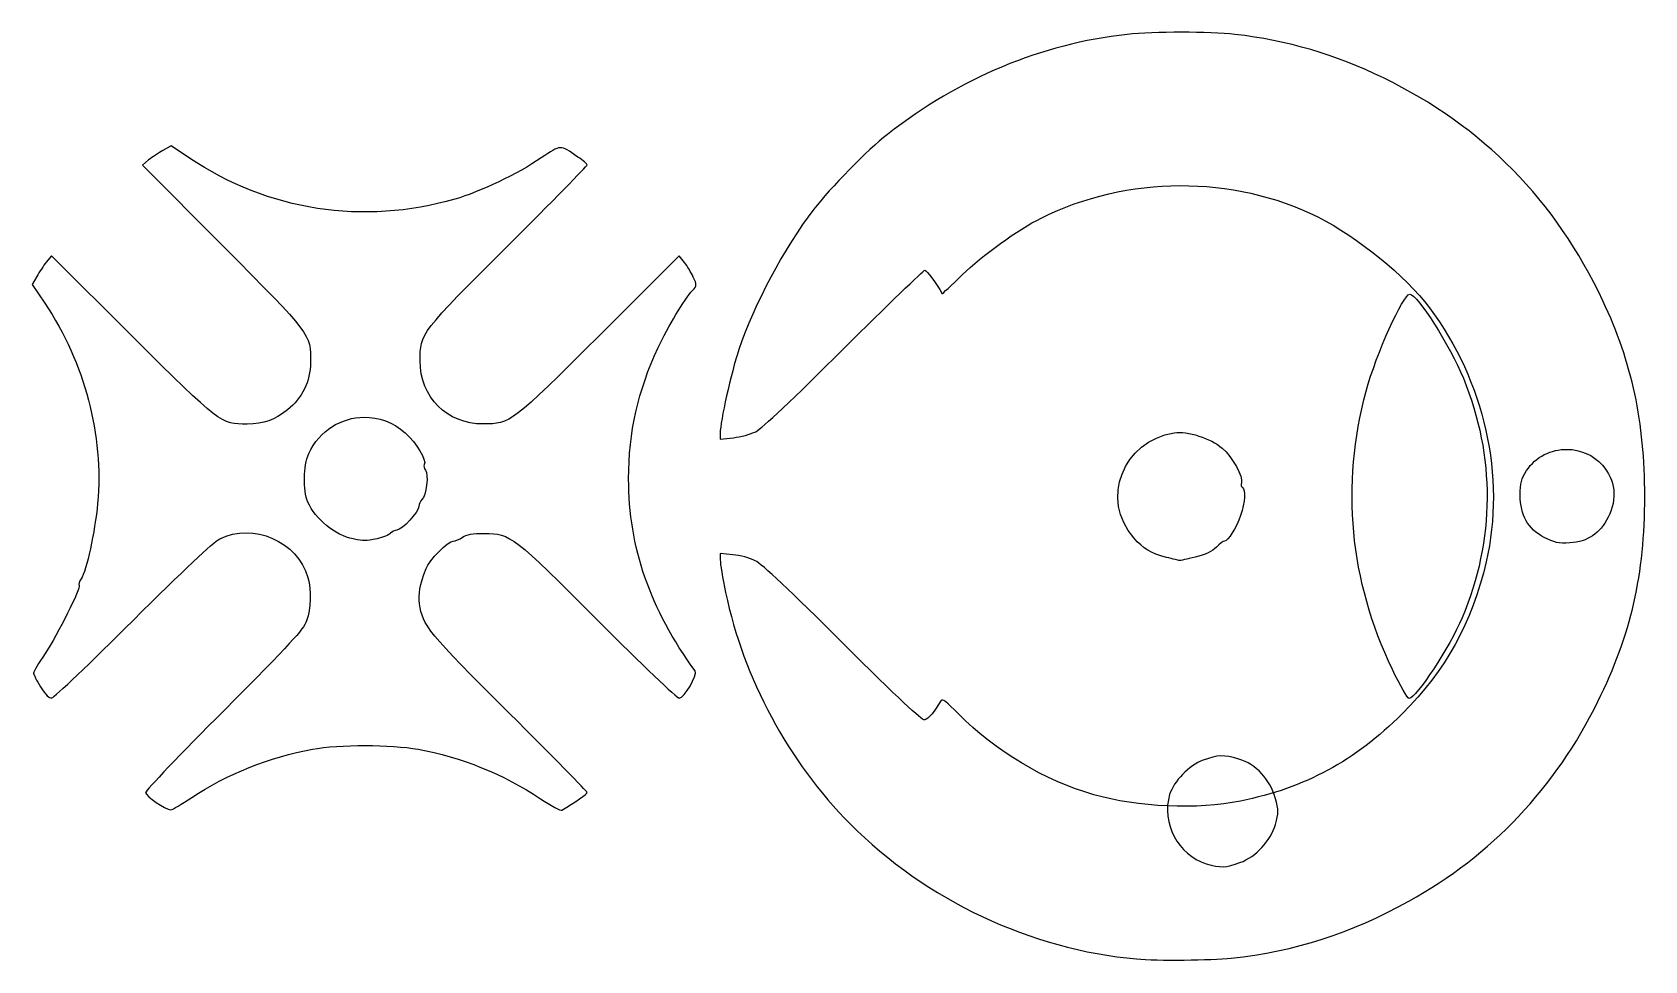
# Model space of a CAD drawing. Extents: x 21 to 575, y 510 to 829.
import ezdxf

# ---------------------------------------------------------------- set-up
doc = ezdxf.new("R2010")
doc.units = 0
doc.layers.add('Layer_1', color=7, linetype='CONTINUOUS')

msp = doc.modelspace()

# ---------------------------------------------------------------- linework, layer by layer
at = {"layer": 'Layer_1', "color": 7}
for points in [[(415.710765, 829.029271), (415.71068, 829.029158)], [(68.977491, 790.030477), (66.206007, 788.471884)], [(75.280714, 785.810262), (68.977491, 790.030477)], [(61.279739, 785.171591), (59.127883, 783.428428), (86.596634, 755.820516)], [(55.515577, 724.751181), (27.903271, 752.212607), (26.165968, 750.060751)], [(245.117628, 750.01883), (243.343704, 752.212607), (216.110792, 725.060262)], [(22.889112, 745.169638), (21.349561, 742.430381), (25.670849, 735.960166)], [(257.413796, 691.426131), (257.413796, 689.351913), (261.922584, 689.822127)], [(261.780494, 649.626803), (257.413796, 650.023795), (257.419749, 647.857276)], [(195.717237, 565.860124), (195.717237, 565.861598)]]:
    msp.add_lwpolyline(points, dxfattribs=at)
for points in [[(135.197215, 696.859092)], [(548.025619, 685.80699)], [(410.585839, 648.727846)], [(488.059682, 610.25252)], [(435.768321, 543.909288)]]:
    msp.add_lwpolyline(points, close=True, dxfattribs=at)
for points in [[(397.070535, 828.268903), (367.64011, 825.051328), (339.688355, 813.391206), (314.788796, 793.946149)], [(415.71068, 829.029158), (408.720756, 829.02604), (401.678419, 828.772679), (397.070535, 828.268903)], [(434.038876, 828.285131), (429.639449, 828.784908), (422.700661, 829.032523), (415.710765, 829.029271)], [(485.038885, 813.32761), (468.612057, 821.364695), (451.948904, 826.251698), (434.038876, 828.285131)], [(560.324523, 736.754369), (543.987326, 771.466371), (519.322876, 796.553583), (485.038885, 813.32761)], [(314.788796, 793.946149), (308.086886, 788.712378), (295.029649, 775.419001), (289.542214, 768.242537)], [(66.206007, 788.471884), (64.681104, 787.614829), (62.463699, 786.129843), (61.279739, 785.171591)], [(166.377883, 771.71993), (134.871094, 762.644254), (102.374592, 767.670761), (75.280714, 785.810262)], [(195.983838, 785.860067), (188.014431, 780.43286), (174.929224, 774.183206), (166.377883, 771.71993)], [(208.565382, 786.191122), (202.2574, 790.495444), (202.812029, 790.510102), (195.983838, 785.860067)], [(211.752882, 783.440147), (211.752882, 783.75706), (210.318506, 784.994845), (208.565382, 786.191122)], [(184.786574, 755.967002), (199.617605, 770.760522), (211.752882, 783.123233), (211.752882, 783.440147)], [(367.572974, 765.246932), (396.980212, 779.9371), (433.486318, 780.074362), (462.436243, 765.602889)], [(289.542214, 768.242537), (279.302587, 754.851175), (268.966845, 735.493045), (263.854715, 720.131207)], [(340.445534, 745.722028), (347.238133, 752.361188), (359.624863, 761.276503), (367.572974, 765.246932)], [(462.436243, 765.602889), (476.235383, 758.704983), (492.427984, 745.525556), (500.82395, 734.357772)], [(86.596634, 755.820516), (117.178089, 725.084597), (116.929366, 725.413861), (116.822217, 715.740928)], [(154.426221, 716.212607), (154.440111, 725.651201), (154.581077, 725.837893), (184.786574, 755.967002)], [(26.165968, 750.060751), (25.21004, 748.876776), (23.735599, 746.675768), (22.889112, 745.169638)], [(248.192337, 744.94461), (247.477779, 746.529146), (246.093795, 748.812348), (245.117628, 750.01883)], [(299.801979, 720.391952), (314.65944, 735.199444), (327.195213, 747.314314), (327.660378, 747.314314)], [(327.660378, 747.314314), (328.297663, 747.314314), (331.492184, 742.943551), (333.547586, 739.259138)], [(247.9521, 740.38748), (249.446044, 742.013575), (249.453241, 742.148376), (248.192337, 744.94461)], [(333.547586, 739.259138), (333.602889, 739.159954), (336.707717, 742.068655), (340.445534, 745.722028)], [(25.670849, 735.960166), (39.39808, 715.406652), (45.918544, 690.635191), (43.764599, 667.222364)], [(236.126418, 720.817169), (239.369647, 727.772757), (245.149007, 737.336554), (247.9521, 740.38748)], [(479.078079, 705.813534), (482.502302, 718.554756), (491.733383, 739.065033), (494.043647, 739.065033)], [(494.043647, 739.065033), (496.586041, 739.065033), (507.903307, 721.330809), (512.419323, 710.27022)], [(574.66389, 669.689427), (574.66389, 695.212665), (570.322942, 715.510562), (560.324523, 736.754369)], [(500.82395, 734.357772), (519.661984, 709.300576), (527.015055, 676.310842), (520.25658, 647.168797)], [(216.110792, 725.060262), (185.657406, 694.696136), (185.488004, 694.566462), (176.101515, 694.52706)], [(95.127883, 694.502158), (85.981949, 694.450426), (85.984693, 694.44762), (55.515577, 724.751181)], [(226.002883, 675.677999), (226.002883, 691.766535), (229.173454, 705.905558), (236.126418, 720.817169)], [(263.854715, 720.131207), (261.16867, 712.059732), (257.413796, 695.323536), (257.413796, 691.426131)], [(269.610086, 691.881698), (271.661933, 692.906732), (282.362366, 703.010914), (299.801979, 720.391952)], [(116.822217, 715.740928), (116.748317, 709.069283), (114.000032, 703.358799), (108.936961, 699.35665)], [(176.101515, 694.52706), (163.642306, 694.474761), (154.407796, 703.713135), (154.426221, 716.212607)], [(512.419323, 710.27022), (523.415055, 683.339471), (523.264592, 654.759062), (511.985906, 627.943657)], [(488.059682, 610.25252), (473.41389, 640.876161), (470.359616, 673.372772), (479.078079, 705.813534)], [(108.936961, 699.35665), (104.383378, 695.757249), (100.904366, 694.534757), (95.127883, 694.502158)], [(116.253856, 684.337609), (119.903292, 692.334215), (127.452064, 696.772826), (135.197215, 696.859092)], [(135.197215, 696.859092), (140.162057, 696.914396), (145.207318, 695.18111), (149.35786, 691.449423)], [(261.922584, 689.822127), (264.402655, 690.081327), (267.862031, 691.008457), (269.610086, 691.881698)], [(413.208425, 691.494293), (417.649918, 692.204513), (425.704167, 689.618863), (429.697361, 686.200819)], [(149.35786, 691.449423), (153.199604, 687.995357), (156.7713, 682.031886), (155.870558, 680.574424)], [(399.305424, 655.456499), (387.798973, 668.528504), (395.570835, 688.673934), (413.208425, 691.494293)], [(429.697361, 686.200819), (433.090346, 683.296554), (436.988636, 676.285739), (436.262598, 674.393698)], [(115.924266, 667.732147), (114.176027, 671.766755), (114.342296, 680.149026), (116.253856, 684.337609)], [(534.127181, 678.512069), (537.214847, 683.380797), (542.614365, 685.866231), (548.025619, 685.80699)], [(548.025619, 685.80699), (552.509235, 685.757894), (557.000816, 683.962021), (560.191153, 680.328473)], [(156.274855, 678.684776), (157.448752, 677.270305), (156.567019, 669.781341), (155.081007, 668.548043)], [(155.870558, 680.574424), (155.597468, 680.13256), (155.778914, 679.282347), (156.274855, 678.684776)], [(248.806106, 609.733667), (233.310189, 631.037333), (226.002883, 652.170268), (226.002883, 675.677999)], [(531.93138, 670.105329), (531.917206, 674.278265), (532.247839, 675.548649), (534.127181, 678.512069)], [(560.191153, 680.328473), (564.604384, 675.302029), (565.299524, 668.823092), (562.101307, 662.515965)], [(436.61211, 672.721625), (437.846683, 671.958624), (437.56475, 667.740246), (435.969241, 663.102842)], [(436.262598, 674.393698), (436.014283, 673.746378), (436.171606, 672.99395), (436.61211, 672.721625)], [(540.163786, 655.593109), (534.538942, 658.538277), (531.956381, 663.090945), (531.93138, 670.105329)], [(558.56965, 599.189414), (570.019776, 622.438129), (574.66389, 642.781786), (574.66389, 669.689427)], [(43.764599, 667.222364), (42.867901, 657.475407), (39.964527, 644.12098), (38.13374, 641.326842)], [(131.502881, 655.042204), (125.252311, 656.309234), (118.485819, 661.820579), (115.924266, 667.732147)], [(154.002881, 666.229218), (154.002881, 664.379498), (148.203329, 658.087605), (146.498485, 658.087605)], [(155.081007, 668.548043), (154.488322, 668.056204), (154.002881, 667.012941), (154.002881, 666.229218)], [(85.660597, 655.055385), (97.128459, 660.854758), (112.446167, 654.164257), (115.9521, 641.823443)], [(435.969241, 663.102842), (434.499335, 658.830492), (431.670841, 654.315043), (430.464501, 654.315043)], [(562.101307, 662.515965), (559.221052, 656.836016), (555.13406, 654.101206), (548.960173, 653.721052)], [(55.94038, 627.054883), (73.27463, 644.326435), (83.507851, 653.966739), (85.660597, 655.055385)], [(139.666453, 655.138865), (135.588183, 654.26432), (135.352752, 654.261797), (131.502881, 655.042204)], [(144.295359, 657.01387), (143.805416, 656.423527), (141.72232, 655.579766), (139.666453, 655.138865)], [(146.498485, 658.087605), (145.776535, 658.087605), (144.785302, 657.604213), (144.295359, 657.01387)], [(156.462355, 644.850363), (157.504683, 647.688155), (164.040463, 654.336689), (165.787551, 654.336689)], [(165.787551, 654.336689), (166.547546, 654.336689), (168.003488, 654.927344), (169.02339, 655.649215)], [(169.02339, 655.649215), (170.409983, 656.630597), (172.296862, 656.950601), (176.502883, 656.916301)], [(176.502883, 656.916301), (185.589232, 656.842317), (186.216412, 656.359974), (215.873487, 626.639409)], [(410.585839, 648.727846), (404.93075, 650.250334), (402.73543, 651.559799), (399.305424, 655.456499)], [(430.464501, 654.315043), (430.097839, 654.315043), (428.837301, 653.35447), (427.663276, 652.180473)], [(548.960173, 653.721052), (544.940759, 653.473587), (543.712564, 653.735225), (540.163786, 655.593109)], [(257.419749, 647.857276), (257.423151, 646.665619), (258.263685, 641.63931), (259.288889, 636.68931)], [(269.467994, 647.57897), (267.641612, 648.487984), (264.18223, 649.409102), (261.780494, 649.626803)], [(299.492898, 619.294309), (281.461745, 637.275883), (271.710156, 646.463055), (269.467994, 647.57897)], [(414.913238, 647.612442), (414.706876, 647.640788), (412.759672, 648.142577), (410.585839, 648.727846)], [(420.408482, 648.803503), (417.592346, 648.120183), (415.119487, 647.584209), (414.913238, 647.612442)], [(427.663276, 652.180473), (426.188041, 650.70521), (423.947225, 649.662174), (420.408482, 648.803503)], [(154.278269, 632.813749), (153.817123, 636.201774), (154.33672, 639.063094), (156.462355, 644.850363)], [(520.25658, 647.168797), (515.413814, 626.287209), (506.365427, 609.907918), (491.460661, 595.039408)], [(37.461376, 639.129594), (38.207395, 638.383572), (30.052882, 622.086627), (25.72505, 615.673043)], [(38.13374, 641.326842), (37.509018, 640.373409), (37.206573, 639.384429), (37.461376, 639.129594)], [(115.9521, 641.823443), (117.226729, 637.336794), (117.021555, 631.094791), (115.464305, 626.962586)], [(259.288889, 636.68931), (265.385962, 607.25092), (280.8097, 578.565524), (302.038889, 557.177584)], [(185.097121, 595.139409), (156.916043, 623.234035), (155.315925, 625.190054), (154.278269, 632.813749)], [(28.092237, 600.48555), (28.868525, 600.610842), (41.40013, 612.567207), (55.94038, 627.054883)], [(115.464305, 626.962586), (114.246068, 623.729957), (110.339807, 619.485188), (87.151808, 596.190609)], [(215.873487, 626.639409), (230.308767, 612.173276), (242.687982, 600.336675), (243.38179, 600.336675)], [(511.985906, 627.943657), (507.873402, 618.166029), (496.149704, 600.315046), (493.840715, 600.315046)], [(25.72505, 615.673043), (23.540114, 612.435112), (21.756033, 609.431579), (21.759718, 608.99921)], [(327.59153, 592.931509), (326.589908, 592.738753), (318.681261, 600.158636), (299.492898, 619.294309)], [(21.759718, 608.99921), (21.763686, 608.566842), (22.872093, 606.423424), (24.223584, 604.235531)], [(243.38179, 600.336675), (245.059699, 600.336675), (249.741539, 608.447645), (248.806106, 609.733667)], [(493.840715, 600.315046), (493.26035, 600.315046), (490.741739, 604.644457), (488.059682, 610.25252)], [(24.223584, 604.235531), (25.984006, 601.385692), (27.081074, 600.322275), (28.092237, 600.48555)], [(333.140357, 599.510126), (331.071041, 595.858904), (328.797757, 593.16395), (327.59153, 592.931509)], [(339.267798, 594.931011), (335.073067, 599.222721), (333.601101, 600.323074), (333.140357, 599.510126)], [(493.750318, 530.702135), (522.104031, 546.444794), (543.971792, 569.549565), (558.56965, 599.189414)], [(87.151808, 596.190609), (72.357211, 581.328023), (60.252883, 568.637084), (60.252883, 567.989453)], [(211.752882, 567.973891), (211.752882, 568.29894), (199.757477, 580.524032), (185.097121, 595.139409)], [(385.663796, 567.205909), (368.762862, 572.065512), (351.581346, 582.332825), (339.267798, 594.931011)], [(491.460661, 595.039408), (475.1352, 578.753688), (458.270249, 569.641918), (435.913795, 565.03063)], [(76.142044, 566.277043), (87.958451, 574.2155), (102.863543, 580.19561), (117.459422, 582.854678)], [(117.459422, 582.854678), (126.637492, 584.525758), (144.453098, 584.518813), (153.794871, 582.83767)], [(153.794871, 582.83767), (168.517789, 580.189601), (183.110006, 574.280215), (195.717237, 565.860124)], [(435.35622, 579.484242), (430.232457, 581.005823), (428.116309, 580.937876), (423.186661, 579.093457)], [(423.186661, 579.093457), (418.293071, 577.262531), (413.008696, 571.869249), (411.643417, 567.31233)], [(447.859162, 566.17918), (446.152876, 572.482723), (441.205909, 577.747057), (435.35622, 579.484242)], [(60.252883, 567.989453), (60.252883, 566.762873), (67.086386, 562.087579), (68.879347, 562.087579)], [(68.879347, 562.087579), (69.444286, 562.087579), (72.712522, 563.973015), (76.142044, 566.277043)], [(195.717237, 565.861598), (199.351525, 563.434319), (202.674464, 561.656968), (203.101515, 561.912369)], [(203.101515, 561.912369), (207.76826, 564.704666), (211.752882, 567.496225), (211.752882, 567.973891)], [(435.913795, 565.03063), (421.391339, 562.035175), (400.502869, 562.9392), (385.663796, 567.205909)], [(411.643417, 567.31233), (408.722797, 557.56423), (414.552784, 546.517361), (424.183663, 543.550592)], [(447.916139, 557.034831), (449.093254, 561.08399), (449.089852, 561.632664), (447.859162, 566.17918)], [(302.038889, 557.177584), (327.924045, 531.098844), (364.062155, 514.051909), (400.28889, 510.832857)], [(435.768321, 543.909288), (441.370687, 546.005424), (446.238935, 551.265477), (447.916139, 557.034831)], [(424.183663, 543.550592), (428.949666, 542.082444), (431.060287, 542.147783), (435.768321, 543.909288)], [(432.755688, 511.108384), (454.815156, 513.511313), (473.732674, 519.587858), (493.750318, 530.702135)], [(400.28889, 510.832857), (407.25326, 510.21411), (426.010082, 510.373474), (432.755688, 511.108384)]]:
    msp.add_open_spline(points, degree=3, dxfattribs=at)

doc.saveas('drawing.dxf')
